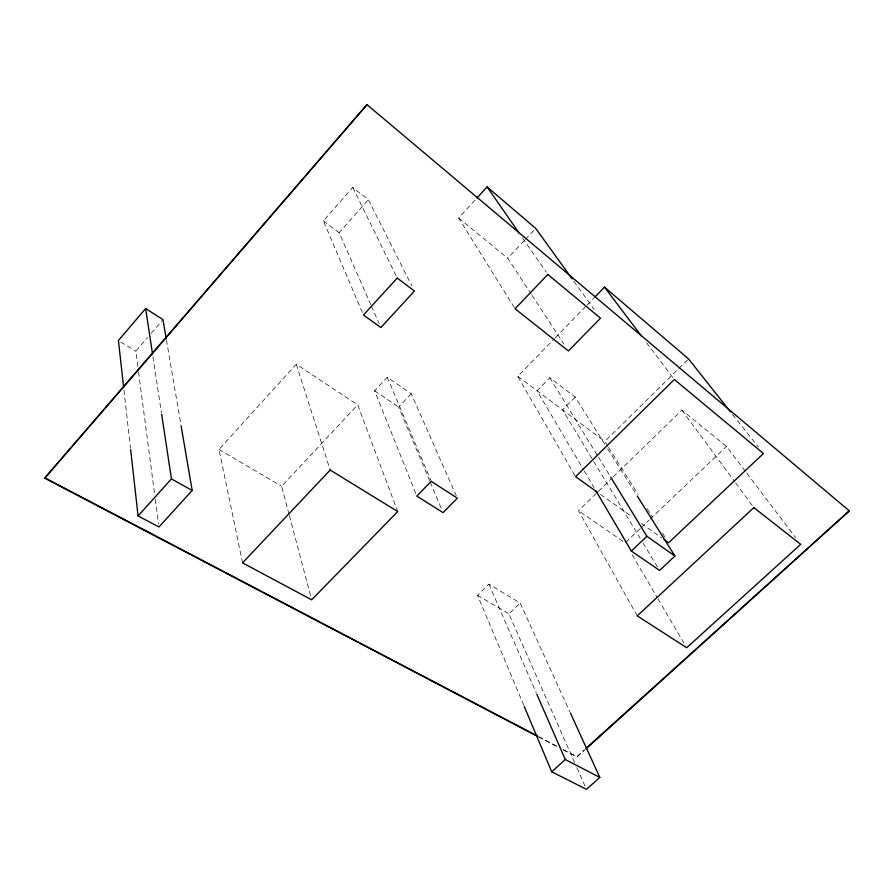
<?xml version="1.0" encoding="UTF-8"?>
<svg xmlns="http://www.w3.org/2000/svg" width="894" height="894" viewBox="0 0 894 894"><rect width="100%" height="100%" fill="white"/><g stroke="black" fill="none" stroke-linecap="round" stroke-linejoin="round"><path stroke-width="0.67" stroke-dasharray="4.47 3.35" d="M137.81 366.451L135.799 351.219L147.566 337.519M151.187 333.306L162.954 319.605M362.372 312.487L323.393 220.829L352.75 187.438L368.35 199.708L411.966 286.114M370.854 304.776L339.128 232.697L368.35 199.708M242.553 562.885L219.008 449.436L296.272 364.216L357.689 404.893L397.718 511.547M514.352 307.614L458.667 218.013L476.1 198.949M289.041 514.352L281.621 486.302L357.689 404.893M415.766 493.51L374.586 390.767L387.27 377.201L411.229 393.751L456.231 495.645M531.248 294.16L507.736 258.221L524.51 240.33M525.448 239.335L533.841 230.395M429.679 480.838L398.635 407.061L411.229 393.751M574.876 475.485L517.816 376.329L554.403 338.67M555.375 337.675L586.185 305.96M587.146 304.977L593.895 298.037M604.757 444.195L575.2 397.092L549.855 377.737L537.082 390.756L583.503 469.696M575.2 397.092L562.549 409.832L640.171 538.3M607.741 446.173L604.78 441.457L687.553 359.869M523.761 705.277L477.508 595.27L488.895 584.151L520.152 603.025L569.802 711.702M637.232 615.865L578.485 510.697L597.371 492.326M598.365 491.354L612.278 477.809M613.273 476.848L681.843 410.1L726.52 446.419L745.909 472.01M574.652 762.649L508.887 613.865L520.152 603.025M640.216 528.555L625.163 542.881L578.485 510.697M641.21 527.594L649.245 519.962M650.251 519.001L726.52 446.419M563.209 749.53L576.786 756.648L584.028 750.1M563.388 749.943L576.965 757.062L585.246 749.574M538.512 736.589L557.029 746.3M538.68 737.002L557.208 746.702M219.008 449.436L281.621 486.302M477.508 595.27L508.887 613.865M120.724 341.966L135.799 351.219M374.586 390.767L398.635 407.061M600.522 494.427L632.259 516.989M641.333 523.437L661.739 537.942M517.816 376.329L604.78 441.457M323.393 220.829L339.128 232.697M458.667 218.013L507.736 258.221M732.454 414.369L758.291 447M746.747 473.116L795.66 537.652M646.563 342.793L674.344 379.525M681.843 410.1L734.823 481.832M735.65 482.961L753.865 507.613M573.769 281.152L594.018 309.212M522.588 238.061L546.234 272.167M531.997 295.322L563.857 344.011M608.49 447.346L638.148 494.471M647.044 508.608L652.229 516.855M662.61 533.349L665.583 538.065M607.708 448.9L636.517 494.818M549.855 377.737L597.65 455.828M598.377 457.013L609.965 475.943M643.043 543.06L658.856 569.232M584.207 470.892L594.063 487.643M632.147 554.794L657.313 597.684M658.018 598.879L685.989 646.541M352.75 187.438L396.601 276.816M576.898 767.734L585.894 788.083M371.401 306.039L379.201 323.74M488.895 584.151L536.277 692.951M387.27 377.201L430.673 480.033M430.215 482.112L441.994 510.105M296.272 364.216L330.188 470.054M289.399 515.682L311.66 599.818M166.463 340.111L181.18 426.226M152.93 356.628L161.456 412.95M138.536 371.982L154.573 493.767M155.31 499.31L158.584 524.219M123.987 390.253L130.49 448.252"/><path stroke-width="1.34" d="M166.228 338.748L162.954 319.605L145.644 308.542L118.41 340.536L123.674 387.493M537.45 736.354L44.711 478.167L366.976 104.643L849.3 510.854L586.285 748.636M44.711 478.167L366.976 104.643M181.18 426.226L192.165 490.471L158.953 526.979L138.078 515.927L171.436 478.882L161.658 414.324M477.016 197.943L487.107 186.913L535.707 228.406L572.149 278.906M594.856 297.043L604.489 287.13L688.536 358.896L730.733 412.201M637.266 496.002L674.936 556.046L659.571 570.417L631.343 551.028L646.898 536.288L610.68 477.128M551.721 771.79L565.265 759.509L599.818 777.422L586.453 789.357L551.721 771.79L524.297 706.551M586.106 748.233L849.3 510.854M44.7 477.731L537.283 735.941M171.436 478.882L192.165 490.471M646.898 536.288L674.936 556.046M597.114 492.002L575.568 476.692L674.344 379.525L763.454 453.526L668.544 542.781L664.007 539.551M604.489 287.13L641.512 336.11M487.107 186.913L519.436 233.513M596.164 491.231L631.343 551.028M570.383 712.965L599.818 777.422M536.836 694.225L565.265 759.509M145.644 308.542L152.505 353.879M130.647 449.637L138.078 515.927M397.215 278.056L363.445 315.034L380.866 327.528L414.458 291.053L397.215 278.056M330.188 470.054L242.553 562.885L311.66 599.818L397.718 511.547L330.188 470.054M547.81 274.447L515.078 308.788L568.405 350.973L600.489 318.197L547.81 274.447M431.21 481.318L416.794 496.081L443.055 512.642L457.348 498.181L431.21 481.318M753.865 507.613L637.232 615.865L686.681 647.737L800.711 544.323L753.865 507.613"/></g></svg>
